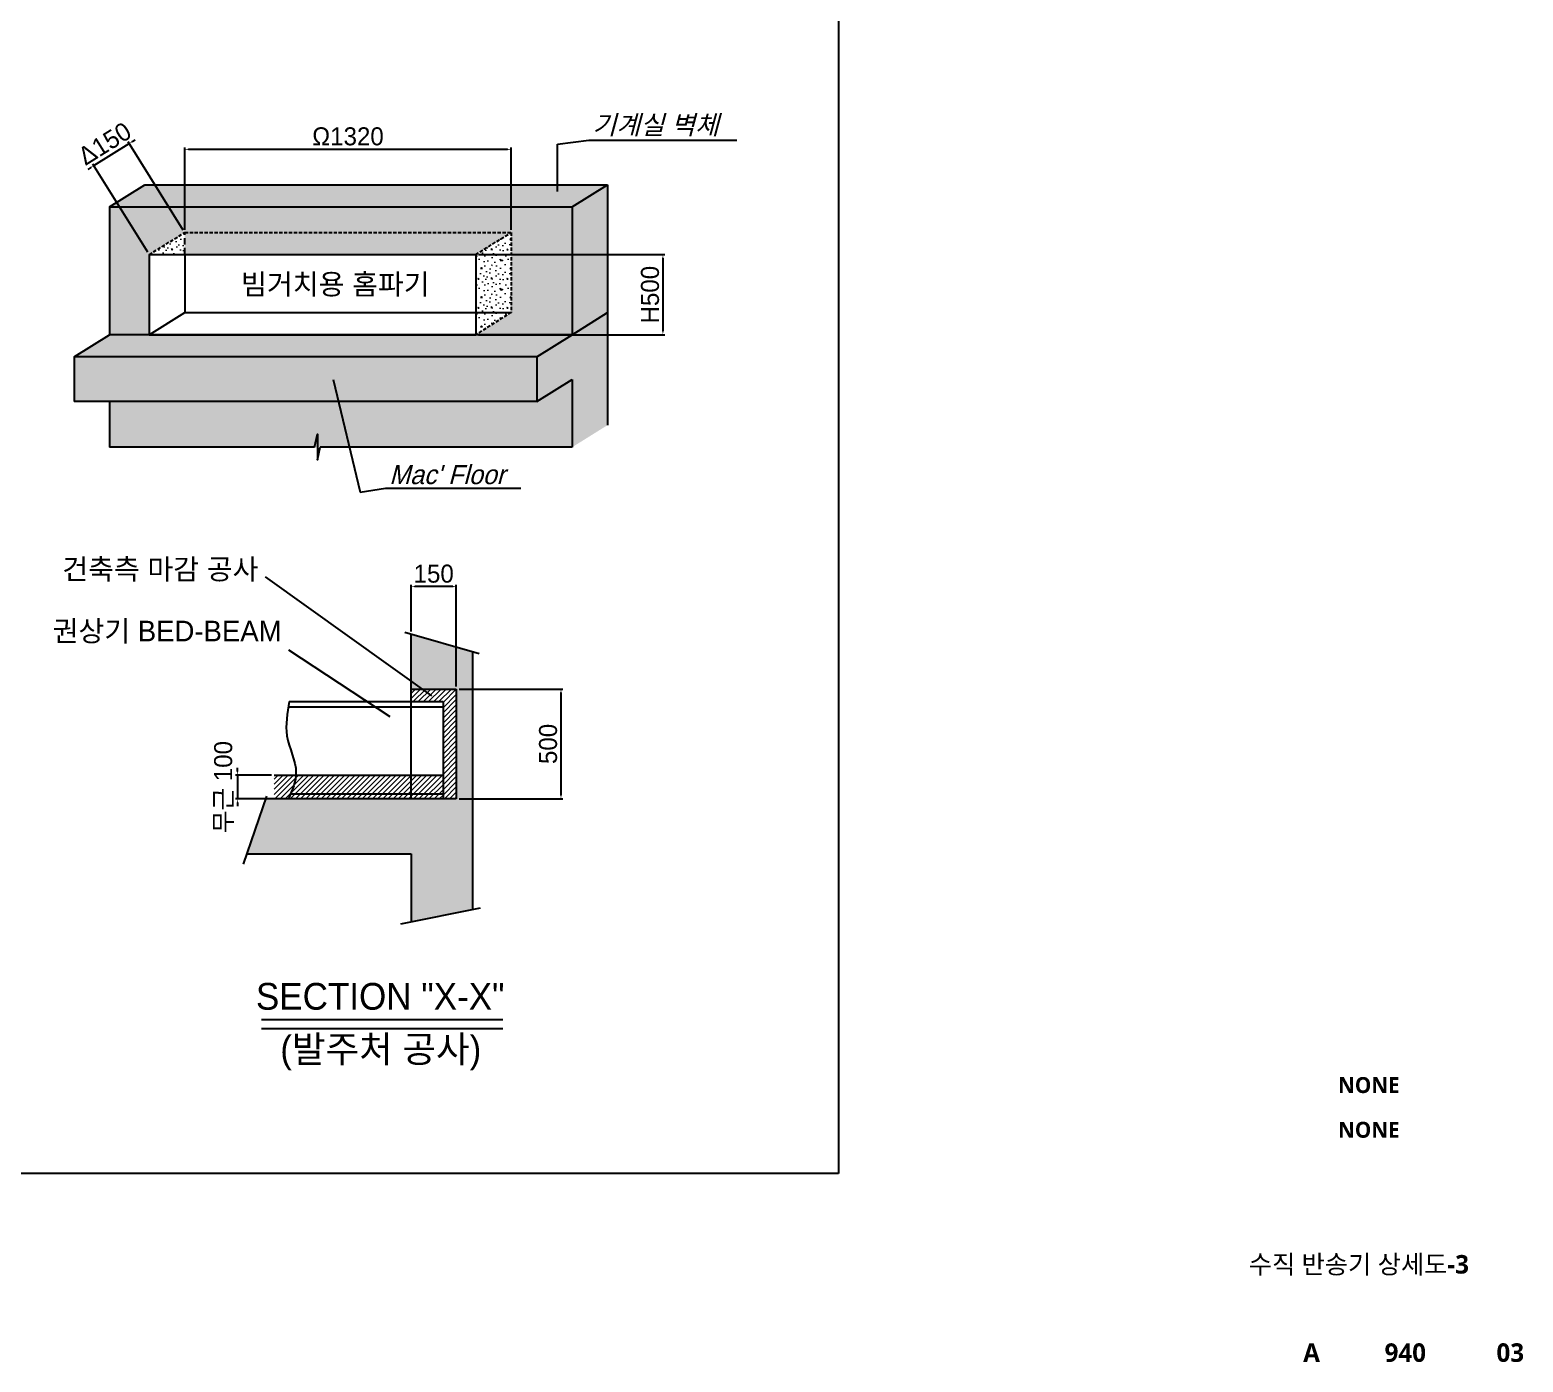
# Model space of a CAD drawing. Header units: millimetres. Extents: x 5544 to 245194, y -610088 to 30375.
# Drawn here: x 186860 to 215058, y -21213 to 3939 of the extents above; entities that cross this region are included whole.
import ezdxf
from ezdxf.enums import TextEntityAlignment as Align
from ezdxf.lldxf.tags import DXFTag

# ---------------------------------------------------------------- set-up
doc = ezdxf.new("R2010")
doc.units = ezdxf.units.MM
doc.linetypes.add('HIDDEN2', pattern=[0.1875, 0.125, -0.0625])
for name, color, linetype in [('4', 4, 'Continuous'), ('A-ANNO-TITL', 7, 'Continuous'), ('PANEL', 3, 'Continuous')]:
    doc.layers.add(name, color=color, linetype=linetype)
for name, color, linetype, lineweight in [('치수선', 3, 'Continuous', 0), ('테두리', 4, 'Continuous', 25), ('해치', 8, 'Continuous', 9)]:
    doc.layers.add(name, color=color, linetype=linetype, lineweight=lineweight)
doc.styles.add('HS', font='gulim.ttc', dxfattribs={"width": 0.8})
doc.styles.add('ROMAND', font='gulim.ttc', dxfattribs={"oblique": 15})
doc.styles.add('ROMANS', font='BareunDotum1.ttf')
doc.styles.add('SH_진천_나눔', font='NanumGothicBold.ttf')
doc.styles.get("Standard").update_dxf_attribs({"font": 'SYMBOL'})
doc.styles.add('돋움', font='gulim.ttc', dxfattribs={"height": 125})
tags = doc.linetypes.add('HIDDEN', pattern=[0.375, 0.25, -0.125]).pattern_tags.tags
tags[6:7] = [DXFTag(74, 4), DXFTag(75, 0), DXFTag(340, '0'), DXFTag(46, 1.0), DXFTag(50, 0.0), DXFTag(44, 0.0), DXFTag(45, 0.0)]
tags[4:5] = [DXFTag(74, 4), DXFTag(75, 0), DXFTag(340, '0'), DXFTag(46, 1.0), DXFTag(50, 0.0), DXFTag(44, 0.0), DXFTag(45, 0.0)]
doc.dimstyles.new('DIM-A-002-평면', dxfattribs={"dimscale": 170, "dimtxt": 1, "dimasz": 0.4, "dimexe": 0.2, "dimexo": 0.3, "dimgap": 0.4, "dimtad": 1, "dimdec": 0, "dimtxsty": 'Standard', "dimcen": 0, "dimclrd": 15, "dimclre": 15, "dimclrt": 3, "dimadec": 0, "dimazin": 0, "dimtfac": 1, "dimtix": 1, "dimtmove": 0, "dimatfit": 3, "dimfxl": 1, "dimarcsym": 0})
doc.dimstyles.new('STANDARD$7', dxfattribs={"dimtxt": 4, "dimasz": 3, "dimexe": 1, "dimexo": 1, "dimgap": 0, "dimtad": 1, "dimzin": 0, "dimdsep": 46, "dimtxsty": 'HS', "dimcen": 0, "dimclrd": 2, "dimclre": 2, "dimclrt": 4, "dimadec": 0, "dimazin": 0, "dimtol": 1, "dimtp": 0.02, "dimtm": 0.02, "dimtfac": 0.75, "dimtmove": 2, "dimatfit": 3, "dimfxl": 1, "dimtolj": 1, "dimtzin": 0, "dimarcsym": 0})
pattern_1 = [(45, (-235262.47, -89049.41), (-48.493383, 48.493383), [])]
pattern_2 = [(0, (-427257.84, -110054.26), (0, 548.64), [0, -548.64]), (0, (-427252.36, -110246.3), (0, 548.64), [0, -548.64]), (0, (-427235.9, -109950), (0, 548.64), [0, -548.64]), (338.19859, (-427521.19, -110120.09), (1645.92, -548.64), [59.09034, -2895.4265]), (216.869898, (-427466.33, -110142.04), (1645.92, 1097.28), [27.432, -2715.768]), (130.601295, (-427488.273, -110158.5), (2743.2, -3291.84), [50.5821, -5007.62876]), (206.56505, (-427669.32, -110224.33), (-548.64, -548.64), [12.26796, -1214.52837]), (326.309932, (-427680.3, -110229.82), (1097.28, -548.64), [19.7815, -1958.36816]), (108.43495, (-427663.84, -110240.8), (-548.64, 1097.28), [17.3495, -1717.6025]), (225, (-427318.2, -110279.2), (-8e-14, -548.64), [23.27682, -752.6173]), (0, (-427334.65, -110295.66), (548.64, 548.64), [32.9184, -515.7216]), (135, (-427301.74, -110295.66), (-548.64, 4e-14), [23.27682, -752.6173]), (251.56505, (-427384.03, -109928.07), (548.64, 1097.28), [17.3495, -1717.6025]), (0, (-427389.5, -109944.53), (548.64, 548.64), [27.432, -521.208]), (143.130102, (-427362.09, -109944.53), (-1645.92, 1097.28), [27.432, -2715.768]), (213.690068, (-427674.81, -109922.58), (1097.28, 548.64), [19.7815, -1958.36816]), (341.56505, (-427691.27, -109933.56), (-1097.28, 548.64), [34.69904, -1700.25298]), (126.869898, (-427658.35, -109944.53), (1097.28, -1645.92), [27.432, -2715.768]), (0, (-427515.7, -109944.53), (0, 548.64), [0, -548.64]), (0, (-427663.84, -110087.2), (0, 548.64), [0, -548.64]), (0, (-427510.2, -110290.17), (0, 548.64), [0, -548.64]), (0, (-427362.1, -110120.1), (0, 548.64), [0, -548.64]), (0, (-427521.2, -110026.8), (0, 548.64), [0, -548.64]), (0, (-427641.9, -110010.37), (0, 548.64), [0, -548.64]), (0, (-427592.5, -110043.3), (0, 548.64), [0, -548.64]), (0, (-427614.46, -110174.96), (0, 548.64), [0, -548.64]), (0, (-427746.13, -110153), (0, 548.64), [0, -548.64]), (0, (-427740.65, -110026.8), (0, 548.64), [0, -548.64]), (0, (-427757.1, -109906.1), (0, 548.64), [0, -548.64]), (0, (-427587.03, -109884.2), (0, 548.64), [0, -548.64]), (0, (-427466.33, -109862.23), (0, 548.64), [0, -548.64]), (0, (-427274.3, -109884.2), (0, 548.64), [0, -548.64]), (0, (-427406, -110054.26), (0, 548.64), [0, -548.64]), (0, (-427460.84, -109955.5), (0, 548.64), [0, -548.64]), (0, (-427416.95, -110218.85), (0, 548.64), [0, -548.64]), (0, (-427581.54, -110246.3), (0, 548.64), [0, -548.64]), (0, (-427416.95, -110367), (0, 548.64), [0, -548.64]), (0, (-427598, -110334.06), (0, 548.64), [0, -548.64]), (0, (-427773.57, -110350.5), (0, 548.64), [0, -548.64]), (0, (-427707.73, -110377.95), (0, 548.64), [0, -548.64]), (0, (-427702.24, -110301.14), (0, 548.64), [0, -548.64]), (0, (-427334.65, -110388.9), (0, 548.64), [0, -548.64]), (0, (-427268.8, -110164), (0, 548.64), [0, -548.64]), (0, (-427296.25, -109999.4), (0, 548.64), [0, -548.64]), (0, (-427548.6, -110394.4), (0, 548.64), [0, -548.64])]
pattern_3 = [(0, (-427257.84, -110054.26), (0, 548.64), [0, -548.64]), (0, (-427252.36, -110246.3), (0, 548.64), [0, -548.64]), (0, (-427235.9, -109950), (0, 548.64), [0, -548.64]), (338.19859, (-427521.19, -110120.09), (1645.92, -548.64), [59.09034, -2895.4265]), (216.869898, (-427466.33, -110142.04), (1645.92, 1097.28), [27.432, -2715.768]), (130.601295, (-427488.273, -110158.5), (2743.2, -3291.84), [50.5821, -5007.62876]), (206.56505, (-427669.32, -110224.33), (-548.64, -548.64), [12.26796, -1214.52837]), (326.309932, (-427680.3, -110229.82), (1097.28, -548.64), [19.7815, -1958.36816]), (108.43495, (-427663.84, -110240.8), (-548.64, 1097.28), [17.3495, -1717.6025]), (225, (-427318.2, -110279.2), (-8e-14, -548.64), [23.27682, -752.6173]), (0, (-427334.65, -110295.66), (548.64, 548.64), [32.9184, -515.7216]), (135, (-427301.74, -110295.66), (-548.64, 4e-14), [23.27682, -752.6173]), (251.56505, (-427384.03, -109928.07), (548.64, 1097.28), [17.3495, -1717.6025]), (0, (-427389.5, -109944.53), (548.64, 548.64), [27.432, -521.208]), (143.130102, (-427362.09, -109944.53), (-1645.92, 1097.28), [27.432, -2715.768]), (213.690068, (-427674.81, -109922.58), (1097.28, 548.64), [19.7815, -1958.36816]), (341.56505, (-427691.27, -109933.56), (-1097.28, 548.64), [34.69904, -1700.25298]), (126.869898, (-427658.35, -109944.53), (1097.28, -1645.92), [27.432, -2715.768]), (0, (-427515.7, -109944.53), (0, 548.64), [0, -548.64]), (0, (-427663.84, -110087.2), (0, 548.64), [0, -548.64]), (0, (-427510.2, -110290.17), (0, 548.64), [0, -548.64]), (0, (-427362.1, -110120.1), (0, 548.64), [0, -548.64]), (0, (-427521.2, -110026.8), (0, 548.64), [0, -548.64]), (0, (-427641.9, -110010.37), (0, 548.64), [0, -548.64]), (0, (-427592.5, -110043.3), (0, 548.64), [0, -548.64]), (0, (-427614.46, -110174.96), (0, 548.64), [0, -548.64]), (0, (-427746.13, -110153), (0, 548.64), [0, -548.64]), (0, (-427740.65, -110026.8), (0, 548.64), [0, -548.64]), (0, (-427757.1, -109906.1), (0, 548.64), [0, -548.64]), (0, (-427587.03, -109884.2), (0, 548.64), [0, -548.64]), (0, (-427466.33, -109862.23), (0, 548.64), [0, -548.64]), (0, (-427274.3, -109884.2), (0, 548.64), [0, -548.64]), (0, (-427406, -110054.26), (0, 548.64), [0, -548.64]), (0, (-427460.84, -109955.5), (0, 548.64), [0, -548.64]), (0, (-427416.95, -110218.85), (0, 548.64), [0, -548.64]), (0, (-427581.54, -110246.3), (0, 548.64), [0, -548.64]), (0, (-427416.95, -110367), (0, 548.64), [0, -548.64]), (0, (-427598, -110334.06), (0, 548.64), [0, -548.64]), (0, (-427773.57, -110350.5), (0, 548.64), [0, -548.64]), (0, (-427707.73, -110377.95), (0, 548.64), [0, -548.64]), (0, (-427702.24, -110301.14), (0, 548.64), [0, -548.64]), (0, (-427334.65, -110388.9), (0, 548.64), [0, -548.64]), (0, (-427268.8, -110164), (0, 548.64), [0, -548.64]), (0, (-427296.25, -109999.4), (0, 548.64), [0, -548.64]), (0, (-427548.6, -110394.4), (0, 548.64), [0, -548.64])]

# ---------------------------------------------------------------- blocks, each defined once
blk = doc.blocks.new('*D2754')
at = {"layer": 'Defpoints', "color": 0}
for p in [(194060, -6572), (194060, -7469), (194913, -8506)]:
    blk.add_point(p, dxfattribs=at)
at = {"layer": '치수선', "color": 15, "lineweight": -2}
for p, q in [((194060, -7418), (194060, -6538)), ((194845, -6572), (194128, -6572)), ((194913, -8455), (194913, -6538))]:
    blk.add_line(p, q, dxfattribs=at)
at = {"layer": '치수선', "color": 15}
for points in [[(194128, -6561), (194128, -6584), (194060, -6572)], [(194845, -6584), (194845, -6561), (194913, -6572)]]:
    blk.add_solid(points, dxfattribs=at)
at = {"layer": '치수선', "color": 3, "ltscale": 600, "insert": (194486, -6329), "char_height": 340, "attachment_point": 5}
blk.add_mtext('150', dxfattribs=at)
blk = doc.blocks.new('*D2755')
at = {"layer": 'Defpoints', "color": 0}
for p in [(194913, -8506), (194913, -10579), (196889, -10579)]:
    blk.add_point(p, dxfattribs=at)
at = {"layer": '치수선', "color": 15, "lineweight": -2}
for p, q in [((194964, -8506), (196923, -8506)), ((196889, -8574), (196889, -10511)), ((194964, -10579), (196923, -10579))]:
    blk.add_line(p, q, dxfattribs=at)
at = {"layer": '치수선', "color": 15}
for points in [[(196901, -8574), (196878, -8574), (196889, -8506)], [(196878, -10511), (196901, -10511), (196889, -10579)]]:
    blk.add_solid(points, dxfattribs=at)
at = {"layer": '치수선', "color": 3, "ltscale": 600, "insert": (196647, -9542), "char_height": 340, "attachment_point": 5, "rotation": 90}
blk.add_mtext('500', dxfattribs=at)
blk = doc.blocks.new('*D2756')
at = {"layer": 'Defpoints', "color": 0}
for p in [(188736, 1794), (189785, 114), (189116, -304)]:
    blk.add_point(p, dxfattribs=at)
at = {"layer": '치수선', "color": 15, "lineweight": -2}
for p, q in [((188067, 1377), (188736, 1794)), ((189758, 157), (188718, 1823)), ((188794, 1830), (188851, 1866)), ((188010, 1341), (187952, 1305)), ((189089, -260), (188049, 1406))]:
    blk.add_line(p, q, dxfattribs=at)
at = {"layer": '치수선', "color": 15}
for points in [[(188788, 1840), (188800, 1821), (188736, 1794)], [(188016, 1331), (188004, 1351), (188067, 1377)]]:
    blk.add_solid(points, dxfattribs=at)
at = {"layer": '치수선', "color": 3, "ltscale": 600, "insert": (188273, 1792), "char_height": 340, "attachment_point": 5, "rotation": 31.9613}
blk.add_mtext('D150', dxfattribs=at)
blk = doc.blocks.new('*D2757')
at = {"layer": 'Defpoints', "color": 0}
for p in [(195948, 1684), (189785, 114), (195948, 114)]:
    blk.add_point(p, dxfattribs=at)
at = {"layer": '치수선', "color": 15, "lineweight": -2}
for p, q in [((189785, 165), (189785, 1718)), ((195948, 165), (195948, 1718)), ((189853, 1684), (195880, 1684))]:
    blk.add_line(p, q, dxfattribs=at)
at = {"layer": '치수선', "color": 15}
for points in [[(189853, 1695), (189853, 1672), (189785, 1684)], [(195880, 1672), (195880, 1695), (195948, 1684)]]:
    blk.add_solid(points, dxfattribs=at)
at = {"layer": '치수선', "color": 3, "ltscale": 600, "insert": (192867, 1927), "char_height": 340, "attachment_point": 5}
blk.add_mtext('W1320', dxfattribs=at)
blk = doc.blocks.new('*D2758')
at = {"layer": 'Defpoints', "color": 0}
for p in [(195280, -304), (195280, -1816), (198814, -1816)]:
    blk.add_point(p, dxfattribs=at)
at = {"layer": '치수선', "color": 15, "lineweight": -2}
for p, q in [((195331, -304), (198848, -304)), ((198814, -372), (198814, -1748)), ((195331, -1816), (198848, -1816))]:
    blk.add_line(p, q, dxfattribs=at)
at = {"layer": '치수선', "color": 15}
for points in [[(198826, -372), (198803, -372), (198814, -304)], [(198803, -1748), (198826, -1748), (198814, -1816)]]:
    blk.add_solid(points, dxfattribs=at)
at = {"layer": '치수선', "color": 3, "ltscale": 600, "insert": (198572, -1060), "char_height": 340, "attachment_point": 5, "rotation": 90}
blk.add_mtext('H500', dxfattribs=at)
blk = doc.blocks.new('*D2759')
at = {"layer": 'Defpoints', "color": 0}
for p in [(191473, -10132), (190779, -10579), (194913, -10579)]:
    blk.add_point(p, dxfattribs=at)
at = {"layer": '치수선', "color": 15, "lineweight": -2}
for p, q in [((191422, -10132), (190745, -10132)), ((190779, -10064), (190779, -9996)), ((190779, -10132), (190779, -10579)), ((194862, -10579), (190745, -10579)), ((190779, -10647), (190779, -10715))]:
    blk.add_line(p, q, dxfattribs=at)
at = {"layer": '치수선', "color": 15}
for points in [[(190768, -10064), (190790, -10064), (190779, -10132)], [(190790, -10647), (190768, -10647), (190779, -10579)]]:
    blk.add_solid(points, dxfattribs=at)
at = {"layer": '치수선', "color": 3, "ltscale": 600, "insert": (190528, -10356), "char_height": 340, "attachment_point": 5, "rotation": 90}
blk.add_mtext('무근 100', dxfattribs=at)

msp = doc.modelspace()

# ---------------------------------------------------------------- hatches: boundary and pattern name
at = {"layer": '해치', "ltscale": 500, "transparency": 33554687}
h = msp.add_hatch(dxfattribs=at)
h.set_pattern_fill('CONC', color=256, scale=21.6)
h.set_pattern_definition(pattern_2)
h.paths.add_polyline_path([(188363.9, -1815.6), (189115.8, -1815.6), (189115.8, -303.6), (189784.7, 113.7), (195948.4, 113.7), (195948.4, -1398.3), (195279.6, -1815.6), (197099.8, -1815.6), (197099.8, 598.2), (188363.9, 598.2)])
h.paths.add_polyline_path([(197099.8, -1815.6), (197768.6, -1398.3), (197768.6, 1015.5), (197099.8, 598.2)])
h.paths.add_polyline_path([(189784.7, -303.6), (195279.6, -303.6), (195948.4, 113.7), (189784.7, 113.7)])
h.paths.add_polyline_path([(189032.8, 1015.5), (188363.9, 598.2), (197099.8, 598.2), (197768.6, 1015.5)])
h = msp.add_hatch(dxfattribs=at)
h.set_pattern_fill('CONC', color=256, scale=21.6)
h.set_pattern_definition(pattern_3)
h.paths.add_polyline_path([(189784.7, 113.7), (189115.8, -303.6), (189784.7, -303.6)])
h = msp.add_hatch(dxfattribs=at)
h.set_pattern_fill('CONC', color=256, scale=21.6)
h.set_pattern_definition(pattern_3)
h.paths.add_polyline_path([(195279.6, -1398.3), (195948.4, -1398.3), (195948.4, 113.7), (195279.6, -303.6)])
h.paths.add_polyline_path([(195279.6, -1815.6), (195948.4, -1398.3), (195279.6, -1398.3)])
h = msp.add_hatch(dxfattribs=at)
h.set_pattern_fill('CONC', color=256, scale=21.6)
h.set_pattern_definition(pattern_2)
h.paths.add_polyline_path([(188363.9, -1815.6), (187695.1, -2232.9), (196430.9, -2232.9), (197099.8, -1815.6), (195279.6, -1815.6), (189115.8, -1815.6)])
h.paths.add_polyline_path([(187695.1, -2232.9), (187695.1, -3079.1), (188363.9, -3079.1), (196430.9, -3079.1), (196430.9, -2232.9)])
h.paths.add_polyline_path([(188363.9, -3940.5), (197099.8, -3940.5), (197099.8, -2661.8), (196430.9, -3079.1), (188363.9, -3079.1)])
h.paths.add_polyline_path([(197099.8, -3940.5), (197768.6, -3523.2), (197768.6, -1398.3), (197099.8, -1815.6), (196430.9, -2232.9), (196430.9, -3079.1), (197099.8, -2661.8)])
h = msp.add_hatch(dxfattribs=at)
h.set_pattern_fill('CONC', color=256, scale=14.4, style=0)
h.set_pattern_definition([(0, (-237583.12, -88815.33), (0, 365.76), [0, -365.76]), (0, (-237579.46, -88943.34), (0, 365.76), [0, -365.76]), (0, (-237568.5, -88745.83), (0, 365.76), [0, -365.76]), (338.19859, (-237758.684, -88859.216), (1097.28, -365.76), [39.39356, -1930.28432]), (216.869898, (-237722.11, -88873.85), (1097.28, 731.52), [18.288, -1810.512]), (130.601295, (-237736.74, -88884.82), (1828.8, -2194.56), [33.7214, -3338.41917]), (206.56505, (-237857.44, -88928.71), (-365.76, -365.76), [8.17864, -809.68558]), (326.309932, (-237864.75, -88932.37), (731.52, -365.76), [13.18766, -1305.57877]), (108.43495, (-237853.78, -88939.68), (-365.76, 731.52), [11.56635, -1145.06833]), (225, (-237623.35, -88965.29), (-5e-14, -365.76), [15.51788, -501.74487]), (0, (-237634.33, -88976.26), (365.76, 365.76), [21.9456, -343.8144]), (135, (-237612.38, -88976.26), (-365.76, 3e-14), [15.51788, -501.74487]), (251.56505, (-237667.24, -88731.2), (365.76, 731.52), [11.56635, -1145.06833]), (0, (-237670.9, -88742.17), (365.76, 365.76), [18.288, -347.472]), (143.130102, (-237652.61, -88742.17), (-1097.28, 731.52), [18.288, -1810.512]), (213.690068, (-237861.1, -88727.54), (731.52, 365.76), [13.18766, -1305.57877]), (341.56505, (-237872.07, -88734.86), (-731.52, 365.76), [23.1327, -1133.50198]), (126.869898, (-237850.124, -88742.17), (731.52, -1097.28), [18.288, -1810.512]), (0, (-237755.03, -88742.17), (0, 365.76), [0, -365.76]), (0, (-237853.78, -88837.27), (0, 365.76), [0, -365.76]), (0, (-237751.37, -88972.6), (0, 365.76), [0, -365.76]), (0, (-237652.6, -88859.2), (0, 365.76), [0, -365.76]), (0, (-237758.7, -88797.04), (0, 365.76), [0, -365.76]), (0, (-237839.15, -88786.06), (0, 365.76), [0, -365.76]), (0, (-237806.23, -88808), (0, 365.76), [0, -365.76]), (0, (-237820.86, -88895.8), (0, 365.76), [0, -365.76]), (0, (-237908.65, -88881.16), (0, 365.76), [0, -365.76]), (0, (-237905, -88797.04), (0, 365.76), [0, -365.76]), (0, (-237915.96, -88716.57), (0, 365.76), [0, -365.76]), (0, (-237802.57, -88701.94), (0, 365.76), [0, -365.76]), (0, (-237722.1, -88687.3), (0, 365.76), [0, -365.76]), (0, (-237594.1, -88701.94), (0, 365.76), [0, -365.76]), (0, (-237681.87, -88815.33), (0, 365.76), [0, -365.76]), (0, (-237718.45, -88749.5), (0, 365.76), [0, -365.76]), (0, (-237689.2, -88925.05), (0, 365.76), [0, -365.76]), (0, (-237798.9, -88943.34), (0, 365.76), [0, -365.76]), (0, (-237689.2, -89023.8), (0, 365.76), [0, -365.76]), (0, (-237809.9, -89001.86), (0, 365.76), [0, -365.76]), (0, (-237926.93, -89012.84), (0, 365.76), [0, -365.76]), (0, (-237883.04, -89031.12), (0, 365.76), [0, -365.76]), (0, (-237879.4, -88979.9), (0, 365.76), [0, -365.76]), (0, (-237634.33, -89038.44), (0, 365.76), [0, -365.76]), (0, (-237590.43, -88888.48), (0, 365.76), [0, -365.76]), (0, (-237608.72, -88778.75), (0, 365.76), [0, -365.76]), (0, (-237776.97, -89042.1), (0, 365.76), [0, -365.76])])
h.paths.add_polyline_path([(190952.9, -11616.1), (194059.9, -11616.1), (194059.9, -12903.7), (195226.3, -12670.9), (195226.3, -7806.9), (194059.9, -7469.2), (194059.9, -8505.7), (194913.1, -8505.7), (194913.1, -10579.3), (194661.8, -10579.3), (194059.9, -10579.3), (191742.7, -10579.3), (191312.5, -10579.3)])
h = msp.add_hatch(dxfattribs=at)
h.set_pattern_fill('ANSI31', color=3, scale=21.6, style=0)
h.set_pattern_definition(pattern_1)
h.paths.add_polyline_path([(194913.1, -8505.7), (194059.9, -8505.7), (194059.9, -8743.6), (194661.8, -8743.6), (194661.8, -10579.3), (194913.1, -10579.3)])
h = msp.add_hatch(dxfattribs=at)
h.set_pattern_fill('ANSI31', color=3, scale=21.6, style=0)
h.set_pattern_definition(pattern_1)
h.paths.add_polyline_path([(191473.5, -10132.3), (194661.8, -10132.3), (194661.8, -10579.3), (191473.5, -10579.3)])

# ---------------------------------------------------------------- linework, layer by layer
for p, q in [((195342.9, -7840.7), (193943.2, -7435.4)), ((194059.9, -10579.3), (194059.9, -7469.2)), ((195226.3, -12670.9), (195226.3, -7806.9)), ((194059.9, -8505.7), (194913.1, -8505.7)), ((194913.1, -8505.7), (194913.1, -10579.3)), ((191759.7, -8743.6), (194661.8, -8743.6)), ((191759.7, -8839.1), (194661.8, -8839.1)), ((194661.8, -8743.6), (194661.8, -10579.3)), ((191472.7, -10132.3), (194661.8, -10132.3)), ((194913.1, -10579.3), (191312.5, -10579.3)), ((191785, -10483.7), (194661.8, -10483.7)), ((190952.9, -11616.1), (194059.9, -11616.1)), ((194059.9, -11616.1), (194059.9, -12903.7)), ((195366.1, -12643), (193858.5, -12943.8))]:
    msp.add_line(p, q)
at = {"color": 4, "lineweight": -3}
msp.add_line((191232.3, -14743.5), (195792.3, -14743.5), dxfattribs=at)
at = {"lineweight": -3}
msp.add_line((191232.3, -14914), (195792.3, -14914), dxfattribs=at)
msp.add_open_spline([(191759.7, -8743.6), (191720.1, -8960.1), (191636.7, -9415.5), (191979.4, -10021.9), (191817.9, -10414.3), (191742.7, -10579.3)], degree=3, knots=[0, 0, 0, 0, 249.8106546, 525.2903428, 725.398056, 725.398056, 725.398056, 725.398056])
at = {"layer": '4'}
for p, q in [((202128.5, 29532.5), (202128.5, -17651.3)), ((202128.5, -17651.3), (140721.4, -17651.3))]:
    msp.add_line(p, q, dxfattribs=at)
at = {"layer": 'PANEL', "ltscale": 500}
for p, q in [((188363.9, 598.2), (189032.8, 1015.5)), ((189032.8, 1015.5), (197768.6, 1015.5)), ((197099.8, 598.2), (197768.6, 1015.5)), ((197768.6, 1015.5), (197768.6, -1398.3)), ((188363.9, 598.2), (188363.9, -1815.6)), ((188363.9, 598.2), (197099.8, 598.2)), ((197099.8, 598.2), (197099.8, -1815.6)), ((189115.8, -303.6), (195279.6, -303.6)), ((189784.7, -303.6), (189784.7, -1398.3)), ((195279.6, -303.6), (195279.6, -1815.6)), ((189115.8, -1815.6), (189784.7, -1398.3)), ((189784.7, -1398.3), (195279.6, -1398.3)), ((197099.8, -1815.6), (197768.6, -1398.3)), ((187695.1, -2232.9), (188363.9, -1815.6)), ((197099.8, -1815.6), (188363.9, -1815.6)), ((189115.8, -1815.6), (195279.6, -1815.6)), ((196430.9, -2232.9), (197099.8, -1815.6)), ((196430.9, -3079.1), (197099.8, -2661.8))]:
    msp.add_line(p, q, dxfattribs=at)
at = {"layer": 'PANEL', "linetype": 'HIDDEN', "ltscale": 1000}
msp.add_line((195279.6, -1398.3), (195948.4, -1398.3), dxfattribs=at)
at = {"layer": 'PANEL', "ltscale": 500}
msp.add_lwpolyline([(189115.8, -303.6), (189115.8, -1815.6)], dxfattribs=at)
at = {"layer": '테두리', "linetype": 'HIDDEN2', "ltscale": 500}
for p, q in [((189115.8, -303.6), (189784.7, 113.7)), ((189784.7, 113.7), (195948.4, 113.7)), ((195279.6, -303.6), (195948.4, 113.7)), ((195948.4, 113.7), (195948.4, -1398.3)), ((195948.4, -1398.3), (195279.6, -1815.6))]:
    msp.add_line(p, q, dxfattribs=at)
at = {"layer": '테두리', "linetype": 'HIDDEN2', "ltscale": 1000}
msp.add_line((189784.7, -303.6), (189784.7, 113.7), dxfattribs=at)
at = {"layer": '테두리', "ltscale": 500}
for p, q in [((197768.6, -1398.3), (197768.6, -3523.2)), ((196430.9, -2232.9), (187695.1, -2232.9)), ((187695.1, -2232.9), (187695.1, -3079.1)), ((196430.9, -2232.9), (196430.9, -3079.1)), ((197099.8, -2661.8), (197099.8, -3940.5)), ((196430.9, -3079.1), (187695.1, -3079.1)), ((188363.9, -3079.1), (188363.9, -3940.5)), ((192233.1, -3940.5), (188363.9, -3940.5)), ((197099.8, -3940.5), (192341, -3940.5))]:
    msp.add_line(p, q, dxfattribs=at)
at = {"layer": '테두리'}
msp.add_line((191331.2, -10525.5), (190885.4, -11810.5), dxfattribs=at)
at = {"layer": '테두리', "ltscale": 500}
msp.add_lwpolyline([(192233.1, -3940.5), (192290.6, -3691.7), (192290.6, -4178), (192341, -3940.5)], dxfattribs=at)

# ---------------------------------------------------------------- texts
at = {"color": 4, "char_height": 388.8, "attachment_point": 6, "style": 'ROMANS'}
for s, insert in [('빔거치용 홈파기 ', (194409, -883.3)), ('건축측 마감 공사', (191176.3, -6262.3)), ('권상기 BED-BEAM', (191613.8, -7430.8))]:
    msp.add_mtext(s, dxfattribs=dict(at, insert=insert))
at = {"char_height": 505.44, "width": 7509, "attachment_point": 5, "style": '돋움'}
for s, insert in [('SECTION "X-X"', (193476.2, -14310.3)), ('(발주처 공사)', (193487.2, -15377.1))]:
    msp.add_mtext(s, dxfattribs=dict(at, insert=insert))
at = {"layer": 'A-ANNO-TITL', "style": 'SH_진천_나눔'}
for s, height, p in [('NONE', 300, (212145.2, -15982.2)), ('NONE', 300, (212145.2, -16826.6)), ('수직 반송기 상세도-3', 350, (211956.8, -19362.7)), ('A', 350, (211062.5, -21032.9)), ('940', 350, (212833.6, -21032.9)), ('03', 350, (214815.8, -21032.9))]:
    msp.add_text(s, height=height, dxfattribs=at).set_placement(p, align=Align.MIDDLE)
at = {"layer": '치수선', "color": 3, "ltscale": 500, "char_height": 360, "attachment_point": 7, "style": 'ROMAND'}
for s, insert in [('기계실 벽체', (197484.1, 1927.8)), ("Mac' Floor", (193646.9, -4642.4))]:
    msp.add_mtext(s, dxfattribs=dict(at, insert=insert))

# ---------------------------------------------------------------- dimensions: what is measured, and where the dimension line sits
at = {"layer": '치수선'}
dim = msp.add_aligned_dim(p1=(189115.8, -303.6), p2=(189784.7, 113.7), distance=1980.9, text='D150', dimstyle='DIM-A-002-평면', override={"dimtxt": 2, "dimlfac": 0.5, "dimtfill": 0}, dxfattribs=at)
dim.commit()
dim.dimension.update_dxf_attribs({"geometry": '*D2756', "text_midpoint": (188273.2, 1791.6)})
dim = msp.add_linear_dim(base=(195948.4, 1683.8), p1=(189784.7, 113.7), p2=(195948.4, 113.7), text='W1320', dimstyle='DIM-A-002-평면', override={"dimtxt": 2, "dimlfac": 0.5, "dimtfill": 0}, dxfattribs=at)
dim.commit()
dim.dimension.update_dxf_attribs({"geometry": '*D2757', "text_midpoint": (192866.5, 1926.8)})
for base, p1, p2, text, picture, middle in [((198814.2, -1815.6), (195279.6, -303.6), (195279.6, -1815.6), 'H500', '*D2758', (198571.9, -1059.6)), ((196889.4, -10579.3), (194913.1, -8505.7), (194913.1, -10579.3), '500', '*D2755', (196647.1, -9542.5)), ((190779.1, -10579.3), (191472.7, -10132.3), (194913.1, -10579.3), '무근 100', '*D2759', (190527.7, -10355.8))]:
    dim = msp.add_linear_dim(base=base, p1=p1, p2=p2, angle=90, text=text, dimstyle='DIM-A-002-평면', override={"dimtxt": 2, "dimlfac": 0.5, "dimtfill": 0}, dxfattribs=at)
    dim.commit()
    dim.dimension.update_dxf_attribs({"geometry": picture, "text_midpoint": middle})
dim = msp.add_linear_dim(base=(194059.9, -6572.2), p1=(194913.1, -8505.7), p2=(194059.9, -7469.2), text='150', dimstyle='DIM-A-002-평면', override={"dimtxt": 2, "dimlfac": 0.5, "dimtfill": 0}, dxfattribs=at)
dim.commit()
dim.dimension.update_dxf_attribs({"geometry": '*D2754', "text_midpoint": (194486.5, -6572.2), "dimtype": 160})

# ---------------------------------------------------------------- leaders
msp.add_leader([(193665.3, -9033.2), (191749.9, -7772.8)], dimstyle='STANDARD$7', override={"dimscale": 50, "dimtxt": 2, "dimasz": 2, "dimexe": 0.8, "dimexo": 0.8, "dimgap": 0.7, "dimrnd": 0.005, "dimzin": 8, "dimtxsty": 'ROMANS', "dimclrd": 3, "dimclre": 3, "dimtol": 0, "dimtp": 0, "dimtm": 0, "dimtfac": 1, "dimtmove": 0, "dimatfit": 0, "dimtzin": 8})
at = {"layer": '치수선', "ltscale": 500, "annotation_type": 0, "has_hookline": 1, "hookline_direction": 0}
for points, text_width in [([(196822.9, 885.4), (196822.9, 1783.8), (197416.1, 1859.8)], 2724.9), ([(192586.5, -2661.7), (193100.4, -4786.4), (193578.9, -4710.4)], 2482.5)]:
    msp.add_leader(points, dimstyle='DIM-A-002-평면', dxfattribs=dict(at, text_width=text_width))
at = {"layer": '치수선', "ltscale": 500}
msp.add_leader([(194449.3, -8633.7), (191312.4, -6386.4)], dimstyle='DIM-A-002-평면', dxfattribs=at)

doc.saveas('drawing.dxf')
